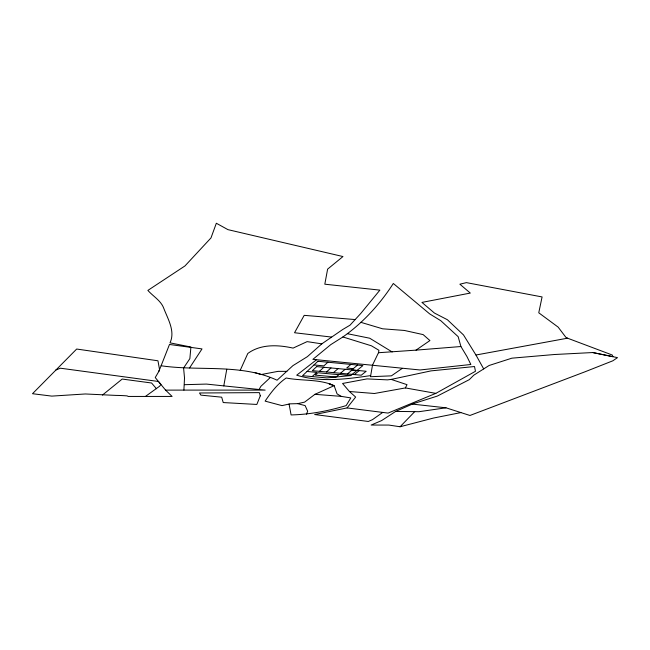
<?xml version="1.0" encoding="UTF-8"?>
<svg xmlns="http://www.w3.org/2000/svg" width="650" height="650" viewBox="0 0 650 650"><rect width="100%" height="100%" fill="white"/><g stroke="black" fill="none" stroke-linecap="round" stroke-linejoin="round"><path stroke-width="0.97" d="M165.579 390.122L183.893 390.098L184.519 377.983L183.593 367.981L189.857 358.637L190.921 347.027L170.007 342.851C175.435 331.378 167.968 319.191 163.889 308.628C161.184 300.739 153.205 296.441 147.875 290.404L184.966 265.939L210.982 237.932L216.336 223.243L227.955 229.645L342.964 256.547L327.616 269.141L324.813 284.196L379.884 290.127L360.807 313.422L350.001 325.187L342.664 329.542L321.807 343.858L307.385 356.655L292.923 365.641L277.071 380.209C240.638 363.317 199.631 371.426 161.111 365.755L158.738 371.564L155.236 377.553L165.579 390.122L172.104 396.435L128.213 396.443L127.108 395.891A40.194 9.799 2.9 0 0 115.936 395.403L85.345 393.973L51.781 396.11L32.5 393.713L76.676 349.034L157.958 360.783L159.551 369.582L158.738 371.564M259.074 389.496L260.902 386.311L270.246 377.577M184.413 384.694L206.424 384.077L223.787 385.889L226.769 369.257M402.155 368.436L391.406 375.846L370.484 376.707L372.515 365.097L378.487 352.723L378.926 350.285L371.451 345.816L342.899 336.96L330.744 344.654L312.869 359.361L420.03 369.972L470.852 364.488L466.944 356.541L460.915 346.523L458.169 336.684L440.789 320.702L429.674 313.893L393.323 283.473C379.925 304.257 363.123 322.684 342.899 336.96M161.111 365.755L169.487 344.467L202.012 348.912L189.564 367.941M306.41 414.188L307.678 411.296L305.142 405.616L297.676 403.642L289.941 403.853L282.019 405.624L265.127 401.131C270.896 392.47 277.534 383.882 286.195 377.991C301.827 381.127 319.516 378.852 334.132 385.669L337.066 393.859L341.169 396.354L350.805 397.914L346.158 405.592C328.315 410.979 309.766 414.521 291.094 414.928L289.071 404.048M240.207 370.362L247.796 353.47C260.877 343.882 278.021 344.744 293.085 348.099L307.117 341.624L321.807 343.858M349.424 391.503L374.384 393.502L405.397 387.928L407.014 384.67L391.186 379.405L387.473 379.868L367.031 378.901L342.566 383.467L349.424 391.503L355.648 397.061L347.067 407.916L314.673 414.537L368.331 421.468L372.466 419.664L382.72 412.417M400.083 426.757L414.716 411.645L418.974 411.702L445.981 407.81L469.942 415.472L584.797 371.873L612.844 360.799L617.5 357.63L592.735 352.544L554.491 354.51L511.907 358.166L489.117 365.479L473.761 375.204L469.3 379.649L437.255 396.102L413.067 403.772L395.679 411.418L381.615 420.582L371.174 425.043L388.863 425.067L400.083 426.757L433.534 418.039L460.874 412.588M312.13 376.577L316.745 372.361L307.052 371.467M327.892 362.213L323.871 365.877L313.991 364.942M319.402 371.329L323.863 367.274M326.446 371.979L330.996 367.949M333.466 372.629L338.089 368.615M340.454 373.279L345.158 369.281M350.927 364.423L346.678 368.03L353.267 368.656M357.589 365.056L351.626 370.029L356.882 370.516M347.409 373.929L352.194 369.939M102.424 395.086L122.2 379.056L151.58 383.004L156.439 388.716M354.339 374.571L359.206 370.606M316.607 359.718L296.709 375.18C320.556 382.598 346.401 379.186 370.679 375.586M330.184 383.719L329.241 384.199L334.132 385.669L314.933 394.331L304.598 402.131L297.676 403.642M145.429 396.443L159.673 386.173L160.899 384.434L158.462 381.477L60.434 368.209L55.794 370.021M378.487 352.723L416.008 350.139L429.918 340.567L423.15 334.612L404.446 330.46L382.606 328.803L360.766 322.303M347.067 407.916L388.058 413.091L435.825 393.364L475.475 371.28L474.5 366.527L431.056 370.874L391.186 379.405M567.539 338.187L565.939 337.399L558.147 327.121L538.761 312.796L542.084 296.936L466.391 282.628L459.875 284.196L470.299 293.069L421.948 302.404L434.427 313.048L447.403 319.735L463.491 334.929L475.954 355.014L567.539 338.187L612.251 355.014L612.909 356.696L592.735 352.544M416.008 350.139L460.915 346.523M286.902 371.353L278.005 371.361L261.235 374.538L255.158 372.661M183.893 390.098L265.168 390.114L223.787 385.889M395.679 411.418L414.716 411.645M341.169 396.354L314.933 394.331M355.054 319.556L304.2 315.348L294.531 332.743L331.541 337.074M350.797 375.513L339.137 374.433L336.058 377.016L315.226 375.107L317.834 372.751L338.796 374.684M412.612 404.129L445.981 407.81M405.397 387.928L435.825 393.364M347.336 333.694L369.704 338.219L392.169 351.951M475.954 355.014L483.681 368.916M260.276 395.842L256.839 404.454L223.218 402.553L221.691 397.183L200.891 395.127L199.518 392.99L259.366 392.624L260.276 395.842M317.907 361.262L302.543 375.7L326.877 377.918L350.724 375.57L362.919 365.568L317.907 361.262M316.704 366.6L312.325 370.671L361.246 375.213L366.186 371.264L316.704 366.6"/></g></svg>
